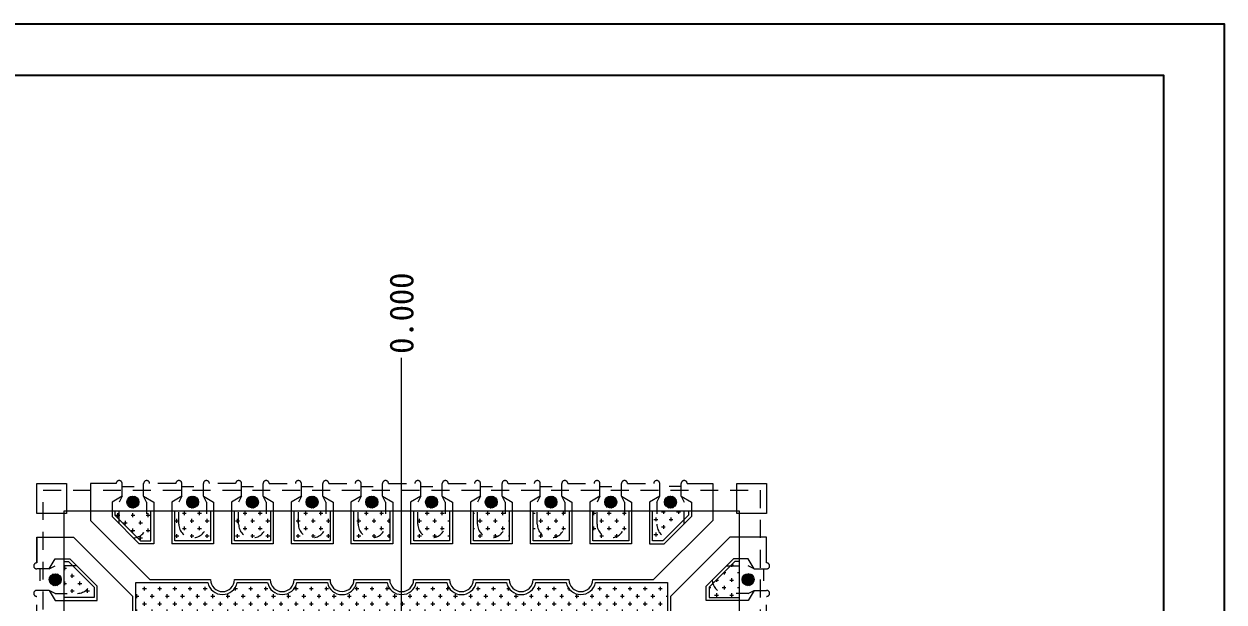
# Model space of a CAD drawing. Header units: millimetres. Extents: x 586 to 984, y 385 to 645.
# Drawn here: x 871.5 to 881.55, y 613.49 to 618.33 of the extents above; entities that cross this region are included whole.
import ezdxf

# ---------------------------------------------------------------- set-up
doc = ezdxf.new("R2010")
doc.units = ezdxf.units.MM
doc.linetypes.add('DASHED', pattern=[0.75, 0.5, -0.25])
doc.linetypes.add('HIDDEN', pattern=[0.375, 0.25, -0.125])
for name, color, linetype in [('2', 7, 'Continuous'), ('2D', 4, 'Continuous'), ('LFBOT', 4, 'Continuous'), ('LFTOP', 7, 'Continuous'), ('PKG', 2, 'Continuous'), ('PLATING', 3, 'Continuous'), ('top ETCH', 6, 'Continuous')]:
    doc.layers.add(name, color=color, linetype=linetype)
doc.layers.add('DIM', color=4, linetype='Continuous', lineweight=18)
doc.styles.add('宋体', font='')
doc.styles.get('宋体').set_extended_font_data('SimSun')
doc.dimstyles.get("Standard").update_dxf_attribs({"dimscale": 4.5, "dimtxt": 0.16, "dimasz": 0.12, "dimexe": 0.08, "dimexo": 0.05, "dimgap": 0.08, "dimtad": 0, "dimdec": 3, "dimzin": 0, "dimdsep": 46, "dimtxsty": 'Standard', "dimcen": 0.09, "dimadec": 0, "dimazin": 0, "dimtfac": 1, "dimtdec": 3, "dimtmove": 0, "dimatfit": 3, "dimfxl": 1, "dimtolj": 1, "dimtzin": 0, "dimarcsym": 0})
pattern_1 = [(45, (873.600784, 628.647475), (-0.008838834, 0.008838835), []), (135, (873.600784, 628.647475), (-0.008838835, -0.008838834), [])]
pattern_2 = [(180, (5.67896, 0.4611), (-0.0635, -0.0635), [0.03175, -0.09525]), (270, (5.663085, 0.47698), (0.0635, -0.0635), [0.03175, -0.09525])]

# ---------------------------------------------------------------- blocks, each defined once
blk = doc.blocks.new('*U99')
at = {"layer": 'PLATING', "linetype": 'ByBlock', "lineweight": 0}
h = blk.add_hatch(dxfattribs=at)
h.set_pattern_fill('CROSS', color=3, scale=0.01)
h.set_pattern_definition([(0, (-6.39181, -0.6986), (0.0635, 0.0635), [0.03175, -0.09525]), (90, (-6.375935, -0.71448), (-0.0635, 0.0635), [0.03175, -0.09525])])
h.paths.add_polyline_path([(-0.15, 0.125), (-0.15, -0.125), (0.15, -0.125), (0.15, 0.125)])
at = {"layer": 'PLATING', "color": 3, "linetype": 'Continuous', "lineweight": 0, "ltscale": 0.3}
blk.add_lwpolyline([(-0.15, 0.125), (0.15, 0.125), (0.15, -0.125), (-0.15, -0.125)], close=True, dxfattribs=at)
blk = doc.blocks.new('*U98')
at = {"layer": 'LFTOP', "color": 0, "linetype": 'ByBlock', "lineweight": -2, "transparency": 16777216}
for p in [(0, 0), (0.5, 0), (1, 0), (1.5, 0), (2, 0), (2.5, 0), (3, 0), (3.5, 0)]:
    blk.add_blockref('*U99', p, dxfattribs=at)
blk = doc.blocks.new('*U97')
at = {"layer": 'LFTOP'}
blk.add_blockref('*U98', (-1.75, 0), dxfattribs=at)
blk = doc.blocks.new('*U100')
at = {"layer": 'LFTOP', "color": 0, "linetype": 'ByBlock', "lineweight": -2, "transparency": 16777216}
blk.add_blockref('*U97', (874.665, 614.129, -0.043), dxfattribs=at)
for p, rotation in [((871.964, 611.429, -0.043), 90.00000000000001), ((877.364, 611.429, -0.043), 270), ((874.664, 608.729, -0.043), 180)]:
    blk.add_blockref('*U97', p, dxfattribs=dict(at, rotation=rotation))
blk = doc.blocks.new('*D105')
at = {"layer": 'Defpoints', "color": 0}
for p in [(874.664, 615.538), (874.664, 613.043), (874.664, 613.043)]:
    blk.add_point(p, dxfattribs=at)
at = {"layer": 'DIM'}
blk.add_line((874.664, 613.113), (874.664, 615.538), dxfattribs=at)
at = {"layer": 'DIM', "insert": (874.664, 615.911), "char_height": 0.2, "attachment_point": 5, "rotation": 90, "style": '宋体'}
blk.add_mtext('0.000', dxfattribs=at)
blk = doc.blocks.new('*U128')
at = {"layer": 'PLATING', "linetype": 'ByBlock', "lineweight": 0}
h = blk.add_hatch(dxfattribs=at)
h.set_pattern_fill('CROSS', color=3, scale=0.01, angle=90)
h.set_pattern_definition(pattern_2)
h.paths.add_polyline_path([(0.362, 0.062), (0.326, 0.062), (0.112, 0.276), (0.112, 0.362), (0.362, 0.362)])
h = blk.add_hatch(dxfattribs=at)
h.set_pattern_fill('CROSS', color=3, scale=0.01, angle=180)
h.set_pattern_definition(pattern_2)
h.paths.add_polyline_path([(-0.062, -0.362), (-0.062, -0.326), (-0.276, -0.112), (-0.362, -0.112), (-0.362, -0.362)])
at = {"layer": 'PLATING', "color": 3, "linetype": 'Continuous', "lineweight": 0, "ltscale": 0.3}
for p, q in [((0.112, 0.276), (0.112, 0.362)), ((0.112, 0.362), (0.362, 0.362)), ((0.326, 0.062), (0.112, 0.276)), ((0.362, 0.062), (0.326, 0.062)), ((-0.276, -0.112), (-0.362, -0.112)), ((-0.362, -0.112), (-0.362, -0.362)), ((-0.062, -0.326), (-0.276, -0.112)), ((-0.062, -0.362), (-0.062, -0.326))]:
    blk.add_line(p, q, dxfattribs=at)
blk = doc.blocks.new('*U129')
at = {"color": 0, "linetype": 'ByBlock', "lineweight": -2, "transparency": 16777216}
for p, rotation in [((872.202, 613.892, -0.043), 180), ((877.127, 613.892, -0.043), 90), ((872.202, 608.967, -0.043), 269.9999999999999)]:
    blk.add_blockref('*U128', p, dxfattribs=dict(at, rotation=rotation))
blk.add_blockref('*U128', (877.127, 608.967, -0.043), dxfattribs=at)

msp = doc.modelspace()

# ---------------------------------------------------------------- hatches: boundary and pattern name
at = {"layer": 'PLATING', "linetype": 'ByBlock', "lineweight": 0}
h = msp.add_hatch(dxfattribs=at)
h.set_pattern_fill('CROSS', color=3, scale=0.01)
h.set_pattern_definition([(0, (866.39974, 614.746707), (0.0635, 0.0635), [0.03175, -0.09525]), (90, (866.415613, 614.73083), (-0.0635, 0.0635), [0.03175, -0.09525])])
h.paths.add_polyline_path([(872.4394, 610.8069), (872.4394, 610.5515, -0.8164966), (872.4394, 610.3066), (872.4394, 610.0515, -0.8164966), (872.4394, 609.8066), (872.4394, 609.204), (873.0419, 609.204, -0.8164966), (873.2868, 609.204), (873.5415, 609.204, -0.8164966), (873.7865, 609.204), (874.0415, 609.204, -0.8164966), (874.2865, 609.204), (874.5419, 609.204, -0.8164966), (874.7868, 609.204), (875.0415, 609.204, -0.8164966), (875.2865, 609.204), (875.5419, 609.204, -0.8164966), (875.7868, 609.204), (876.0419, 609.204, -0.8164966), (876.2868, 609.204), (876.8894, 609.204), (876.8894, 609.8066, -0.8164966), (876.8894, 610.0515), (876.8894, 610.3062, -0.8164966), (876.8894, 610.5512), (876.8894, 610.8062, -0.8164966), (876.8894, 611.0512), (876.8894, 611.3066, -0.8164966), (876.8894, 611.5515), (876.8894, 611.8062, -0.8164966), (876.8894, 612.0512), (876.8894, 612.3066, -0.8164966), (876.8894, 612.5515), (876.8894, 612.8066, -0.8164966), (876.8894, 613.0515), (876.8894, 613.654), (876.2868, 613.654, -0.8164966), (876.0419, 613.654), (875.7872, 613.654, -0.8164966), (875.5422, 613.654), (875.2872, 613.654, -0.8164966), (875.0422, 613.654), (874.7868, 613.654, -0.8164966), (874.5419, 613.654), (874.2872, 613.654, -0.8164966), (874.0422, 613.654), (873.7868, 613.654, -0.8164966), (873.5419, 613.654), (873.2868, 613.654, -0.8164966), (873.0419, 613.654), (872.4394, 613.654), (872.4394, 613.0515, -0.8164966), (872.4394, 612.8066), (872.4394, 612.5519, -0.8164966), (872.4394, 612.3069), (872.4394, 612.0519, -0.8164966), (872.4394, 611.8069), (872.4394, 611.5515, -0.8164966), (872.4394, 611.3066), (872.4394, 611.0519, -0.8164966)])
h.paths.add_polyline_path([(872.7144, 609.479), (872.7144, 613.379), (876.6144, 613.379), (876.6144, 609.479)], flags=16)
at = {"layer": 'top ETCH'}
h = msp.add_hatch(dxfattribs=at)
h.set_pattern_fill('ANSI37', color=256, scale=0.1, angle=360, style=0)
h.set_pattern_definition(pattern_1)
h.paths.add_polyline_path([(872.4144, 614.279, 1), (872.4144, 614.379, 1)])
h = msp.add_hatch(dxfattribs=at)
h.set_pattern_fill('ANSI37', color=256, scale=0.1, angle=360, style=0)
h.set_pattern_definition([(45, (874.100784, 628.647475), (-0.008838834, 0.008838835), []), (135, (874.100784, 628.647475), (-0.008838835, -0.008838834), [])])
h.paths.add_polyline_path([(872.9144, 614.279, 1), (872.9144, 614.379, 1)])
h = msp.add_hatch(dxfattribs=at)
h.set_pattern_fill('ANSI37', color=256, scale=0.1, angle=360, style=0)
h.set_pattern_definition([(45, (874.600784, 628.647475), (-0.008838834, 0.008838835), []), (135, (874.600784, 628.647475), (-0.008838835, -0.008838834), [])])
h.paths.add_polyline_path([(873.4144, 614.279, 1), (873.4144, 614.379, 1)])
h = msp.add_hatch(dxfattribs=at)
h.set_pattern_fill('ANSI37', color=256, scale=0.1, angle=360, style=0)
h.set_pattern_definition([(45, (875.100784, 628.647475), (-0.008838834, 0.008838835), []), (135, (875.100784, 628.647475), (-0.008838835, -0.008838834), [])])
h.paths.add_polyline_path([(873.9144, 614.279, 1), (873.9144, 614.379, 1)])
h = msp.add_hatch(dxfattribs=at)
h.set_pattern_fill('ANSI37', color=256, scale=0.1, angle=360, style=0)
h.set_pattern_definition([(45, (875.600784, 628.647475), (-0.008838834, 0.008838835), []), (135, (875.600784, 628.647475), (-0.008838835, -0.008838834), [])])
h.paths.add_polyline_path([(874.4144, 614.279, 1), (874.4144, 614.379, 1)])
h = msp.add_hatch(dxfattribs=at)
h.set_pattern_fill('ANSI37', color=256, scale=0.1, angle=360, style=0)
h.set_pattern_definition([(45, (876.100784, 628.647475), (-0.008838834, 0.008838835), []), (135, (876.100784, 628.647475), (-0.008838835, -0.008838834), [])])
h.paths.add_polyline_path([(874.9144, 614.279, 1), (874.9144, 614.379, 1)])
h = msp.add_hatch(dxfattribs=at)
h.set_pattern_fill('ANSI37', color=256, scale=0.1, angle=360, style=0)
h.set_pattern_definition([(45, (876.600784, 628.647475), (-0.008838834, 0.008838835), []), (135, (876.600784, 628.647475), (-0.008838835, -0.008838834), [])])
h.paths.add_polyline_path([(875.4144, 614.279, 1), (875.4144, 614.379, 1)])
h = msp.add_hatch(dxfattribs=at)
h.set_pattern_fill('ANSI37', color=256, scale=0.1, angle=360, style=0)
h.set_pattern_definition([(45, (877.100784, 628.647475), (-0.008838834, 0.008838835), []), (135, (877.100784, 628.647475), (-0.008838835, -0.008838834), [])])
h.paths.add_polyline_path([(875.9144, 614.279, 1), (875.9144, 614.379, 1)])
h = msp.add_hatch(dxfattribs=at)
h.set_pattern_fill('ANSI37', color=256, scale=0.1, angle=360, style=0)
h.set_pattern_definition([(45, (877.600784, 628.647475), (-0.008838834, 0.008838835), []), (135, (877.600784, 628.647475), (-0.008838835, -0.008838834), [])])
h.paths.add_polyline_path([(876.4144, 614.279, 1), (876.4144, 614.379, 1)])
h = msp.add_hatch(dxfattribs=at)
h.set_pattern_fill('ANSI37', color=256, scale=0.1, angle=180, style=0)
h.set_pattern_definition(pattern_1)
h.paths.add_polyline_path([(876.9144, 614.279, -1), (876.9144, 614.379, -1)])
h = msp.add_hatch(dxfattribs=at)
h.set_pattern_fill('ANSI37', color=256, scale=0.1, angle=270, style=0)
h.set_pattern_definition([(135, (857.445946, 610.365459), (-0.008838835, -0.008838834), []), (225, (857.445946, 610.365459), (0.008838834, -0.008838835), [])])
h.paths.add_polyline_path([(871.8144, 613.679, -1), (871.7144, 613.679, -1)])
h = msp.add_hatch(dxfattribs=at)
h.set_pattern_fill('ANSI37', color=256, scale=0.1, angle=270, style=0)
h.set_pattern_definition([(315, (891.8828, 612.492638), (0.008838835, 0.008838834), []), (45, (891.8828, 612.492638), (-0.008838834, 0.008838835), [])])
h.paths.add_polyline_path([(877.5144, 613.679, 1), (877.6144, 613.679, 1)])

# ---------------------------------------------------------------- linework, layer by layer
at = {"color": 7, "linetype": 'DASHED', "lineweight": 0, "ltscale": 0.3}
for p, q in [((871.6094, 614.234, -0.0427), (871.6094, 614.484, -0.0427)), ((872.7744, 614.484, -0.0427), (872.5544, 614.484, -0.0427)), ((873.2744, 614.484, -0.0427), (873.0544, 614.484, -0.0427)), ((873.5544, 614.484, -0.0427), (873.7744, 614.484, -0.0427)), ((874.0544, 614.484, -0.0427), (874.2744, 614.484, -0.0427)), ((874.5544, 614.484, -0.0427), (874.7744, 614.484, -0.0427)), ((875.0544, 614.484, -0.0427), (875.2744, 614.484, -0.0427)), ((875.5544, 614.484, -0.0427), (875.7744, 614.484, -0.0427)), ((876.0544, 614.484, -0.0427), (876.2744, 614.484, -0.0427)), ((876.5544, 614.484, -0.0427), (876.774, 614.484, -0.0427)), ((877.4694, 614.484, -0.0427), (877.7194, 614.484, -0.0427)), ((877.7194, 614.484, -0.0427), (877.7194, 614.234, -0.0427)), ((871.6094, 613.319, -0.0427), (871.6094, 613.5387, -0.0427)), ((877.7194, 613.319, -0.0427), (877.7194, 613.539, -0.0427))]:
    msp.add_line(p, q, dxfattribs=at)
at = {"color": 7, "linetype": 'Continuous', "lineweight": 0}
for p, q in [((871.8594, 614.484, -0.0427), (871.8594, 614.234, -0.0427)), ((872.0594, 614.484, -0.0427), (872.0594, 614.1755, -0.0427)), ((877.2694, 614.484, -0.0427), (877.2694, 614.1755, -0.0427)), ((871.8594, 614.234, -0.0427), (871.6094, 614.234, -0.0427)), ((872.0594, 614.1755, -0.0427), (872.5558, 613.679, -0.0427)), ((872.2394, 614.2076, -0.0427), (872.4679, 613.979, -0.0427)), ((877.2694, 614.1755, -0.0427), (876.773, 613.679, -0.0427)), ((877.0894, 614.2076, -0.0427), (876.8608, 613.979, -0.0427)), ((871.6094, 614.034, -0.0427), (871.918, 614.034, -0.0427)), ((871.918, 614.034, -0.0427), (872.4144, 613.5376, -0.0427)), ((877.4108, 614.034, -0.0427), (876.9144, 613.5376, -0.0427)), ((877.7194, 614.034, -0.0427), (877.4108, 614.034, -0.0427)), ((871.8858, 613.854, -0.0427), (872.1144, 613.6255, -0.0427)), ((877.4429, 613.854, -0.0427), (877.2144, 613.6255, -0.0427))]:
    msp.add_line(p, q, dxfattribs=at)
at = {"color": 7, "linetype": 'Continuous', "lineweight": 0, "ltscale": 0.3}
for p, q in [((872.3244, 614.379, -0.0427), (872.2394, 614.329, -0.0427)), ((872.5044, 614.379, -0.0427), (872.5894, 614.329, -0.0427)), ((872.8244, 614.379, -0.0427), (872.7394, 614.329, -0.0427)), ((873.0044, 614.379, -0.0427), (873.0894, 614.329, -0.0427)), ((873.3244, 614.379, -0.0427), (873.2394, 614.329, -0.0427)), ((873.5044, 614.379, -0.0427), (873.5894, 614.329, -0.0427)), ((873.8244, 614.379, -0.0427), (873.7394, 614.329, -0.0427)), ((874.0044, 614.379, -0.0427), (874.0894, 614.329, -0.0427)), ((874.3244, 614.379, -0.0427), (874.2394, 614.329, -0.0427)), ((874.5044, 614.379, -0.0427), (874.5894, 614.329, -0.0427)), ((874.8244, 614.379, -0.0427), (874.7394, 614.329, -0.0427)), ((875.0044, 614.379, -0.0427), (875.0894, 614.329, -0.0427)), ((875.3244, 614.379, -0.0427), (875.2394, 614.329, -0.0427)), ((875.5044, 614.379, -0.0427), (875.5894, 614.329, -0.0427)), ((875.8244, 614.379, -0.0427), (875.7394, 614.329, -0.0427)), ((876.0044, 614.379, -0.0427), (876.0894, 614.329, -0.0427)), ((876.3244, 614.379, -0.0427), (876.2394, 614.329, -0.0427)), ((876.5044, 614.379, -0.0427), (876.5894, 614.329, -0.0427)), ((876.8244, 614.379, -0.0427), (876.7394, 614.329, -0.0427)), ((877.0044, 614.379, -0.0427), (877.0894, 614.329, -0.0427)), ((872.2394, 614.329, -0.0427), (872.2394, 614.2076, -0.0427)), ((872.5894, 614.329, -0.0427), (872.5894, 613.9794, -0.0427)), ((872.7394, 614.329, -0.0427), (872.7394, 613.9794, -0.0427)), ((873.0894, 614.329, -0.0427), (873.0894, 613.9794, -0.0427)), ((873.2394, 614.329, -0.0427), (873.2394, 613.9794, -0.0427)), ((873.5894, 614.329, -0.0427), (873.5894, 613.9794, -0.0427)), ((873.7394, 614.329, -0.0427), (873.7394, 613.9794, -0.0427)), ((874.0894, 614.329, -0.0427), (874.0894, 613.9794, -0.0427)), ((874.2394, 614.329, -0.0427), (874.2394, 613.9794, -0.0427)), ((874.5894, 614.329, -0.0427), (874.5894, 613.9794, -0.0427)), ((874.7394, 614.329, -0.0427), (874.7394, 613.9794, -0.0427)), ((875.0894, 614.329, -0.0427), (875.0894, 613.9794, -0.0427)), ((875.2394, 614.329, -0.0427), (875.2394, 613.9794, -0.0427)), ((875.5894, 614.329, -0.0427), (875.5894, 613.9794, -0.0427)), ((875.7394, 614.329, -0.0427), (875.7394, 613.9794, -0.0427)), ((876.0894, 614.329, -0.0427), (876.0894, 613.9794, -0.0427)), ((876.2394, 614.329, -0.0427), (876.2394, 613.9794, -0.0427)), ((876.5894, 614.329, -0.0427), (876.5894, 613.9794, -0.0427)), ((876.7394, 614.329, -0.0427), (876.7394, 613.9794, -0.0427)), ((877.0894, 614.329, -0.0427), (877.0894, 614.2076, -0.0427)), ((872.589, 613.979, -0.0427), (872.4679, 613.979, -0.0427)), ((872.5894, 613.9794, -0.0427), (872.589, 613.979, -0.0427)), ((872.7394, 613.9794, -0.0427), (872.7397, 613.979, -0.0427)), ((873.089, 613.979, -0.0427), (872.7397, 613.979, -0.0427)), ((873.0894, 613.9794, -0.0427), (873.089, 613.979, -0.0427)), ((873.2394, 613.9794, -0.0427), (873.2397, 613.979, -0.0427)), ((873.589, 613.979, -0.0427), (873.2397, 613.979, -0.0427)), ((873.5894, 613.9794, -0.0427), (873.589, 613.979, -0.0427)), ((873.7394, 613.9794, -0.0427), (873.7397, 613.979, -0.0427)), ((874.089, 613.979, -0.0427), (873.7397, 613.979, -0.0427)), ((874.0894, 613.9794, -0.0427), (874.089, 613.979, -0.0427)), ((874.2394, 613.9794, -0.0427), (874.2397, 613.979, -0.0427)), ((874.589, 613.979, -0.0427), (874.2397, 613.979, -0.0427)), ((874.5894, 613.9794, -0.0427), (874.589, 613.979, -0.0427)), ((874.7394, 613.9794, -0.0427), (874.7397, 613.979, -0.0427)), ((875.089, 613.979, -0.0427), (874.7397, 613.979, -0.0427)), ((875.0894, 613.9794, -0.0427), (875.089, 613.979, -0.0427)), ((875.2394, 613.9794, -0.0427), (875.2397, 613.979, -0.0427)), ((875.589, 613.979, -0.0427), (875.2397, 613.979, -0.0427)), ((875.5894, 613.9794, -0.0427), (875.589, 613.979, -0.0427)), ((875.7394, 613.9794, -0.0427), (875.7397, 613.979, -0.0427)), ((876.089, 613.979, -0.0427), (875.7397, 613.979, -0.0427)), ((876.0894, 613.9794, -0.0427), (876.089, 613.979, -0.0427)), ((876.2394, 613.9794, -0.0427), (876.2397, 613.979, -0.0427)), ((876.589, 613.979, -0.0427), (876.2397, 613.979, -0.0427)), ((876.5894, 613.9794, -0.0427), (876.589, 613.979, -0.0427)), ((876.7394, 613.9794, -0.0427), (876.7397, 613.979, -0.0427)), ((876.7397, 613.979, -0.0427), (876.8608, 613.979, -0.0427)), ((871.7144, 613.769, -0.0427), (871.7644, 613.854, -0.0427)), ((871.7644, 613.854, -0.0427), (871.8858, 613.854, -0.0427)), ((877.5644, 613.854, -0.0427), (877.4429, 613.854, -0.0427)), ((877.6144, 613.769, -0.0427), (877.5644, 613.854, -0.0427)), ((871.7144, 613.589, -0.0427), (871.7644, 613.504, -0.0427)), ((872.1144, 613.5044, -0.0427), (872.1144, 613.6255, -0.0427)), ((877.2144, 613.5044, -0.0427), (877.2144, 613.6255, -0.0427)), ((877.6144, 613.589, -0.0427), (877.5644, 613.504, -0.0427)), ((871.7644, 613.504, -0.0427), (872.114, 613.504, -0.0427)), ((872.114, 613.504, -0.0427), (872.1144, 613.5044, -0.0427)), ((877.2147, 613.504, -0.0427), (877.2144, 613.5044, -0.0427)), ((877.5644, 613.504, -0.0427), (877.2147, 613.504, -0.0427))]:
    msp.add_line(p, q, dxfattribs=at)
at = {"color": 7, "linetype": 'Continuous', "lineweight": 0, "ltscale": 100}
for p, q in [((872.5558, 613.679, -0.0427), (873.0644, 613.679, -0.0427)), ((873.2644, 613.679, -0.0427), (873.5644, 613.679, -0.0427)), ((873.7644, 613.679, -0.0427), (874.0647, 613.679, -0.0427)), ((874.2647, 613.679, -0.0427), (874.5644, 613.679, -0.0427)), ((874.7644, 613.679, -0.0427), (875.0647, 613.679, -0.0427)), ((875.2647, 613.679, -0.0427), (875.5647, 613.679, -0.0427)), ((875.7647, 613.679, -0.0427), (876.0644, 613.679, -0.0427)), ((876.2644, 613.679, -0.0427), (876.773, 613.679, -0.0427)), ((872.4144, 613.029, -0.0427), (872.4144, 613.5376, -0.0427)), ((876.9144, 613.5376, -0.0427), (876.9144, 613.029, -0.0427))]:
    msp.add_line(p, q, dxfattribs=at)
at = {"elevation": -0.025}
for points in [[(866.3575, 618.3337), (881.548, 618.3337), (881.548, 597.2397), (866.3575, 597.2397)], [(868.1729, 617.906), (881.0422, 617.906), (881.0422, 597.6647), (868.1729, 597.6647)]]:
    msp.add_lwpolyline(points, close=True, dxfattribs=at)
at = {"color": 7, "linetype": 'Continuous', "lineweight": 0, "ltscale": 0.3}
for centre in [(872.4144, 614.329, -0.0427), (872.9144, 614.329, -0.0427), (873.4144, 614.329, -0.0427), (873.9144, 614.329, -0.0427), (874.4144, 614.329, -0.0427), (874.9144, 614.329, -0.0427), (875.4144, 614.329, -0.0427), (875.9144, 614.329, -0.0427), (876.4144, 614.329, -0.0427), (876.9144, 614.329, -0.0427), (871.7644, 613.679, -0.0427), (877.5644, 613.679, -0.0427)]:
    msp.add_circle(centre, 0.05, dxfattribs=at)
at = {"color": 7, "linetype": 'DASHED', "lineweight": 0, "ltscale": 0.3}
for centre, start, end in [((872.2994, 614.484, -0.0427), 0, 180), ((872.5294, 614.484, -0.0427), 0, 180), ((872.7994, 614.484, -0.0427), 0, 180), ((873.0294, 614.484, -0.0427), 0, 180), ((873.2994, 614.484, -0.0427), 0, 180), ((873.5294, 614.484, -0.0427), 0, 180), ((873.7994, 614.484, -0.0427), 0, 180), ((874.0294, 614.484, -0.0427), 0, 180), ((874.2994, 614.484, -0.0427), 0, 180), ((874.5294, 614.484, -0.0427), 0, 180), ((874.7994, 614.484, -0.0427), 0, 180), ((875.0294, 614.484, -0.0427), 0, 180), ((875.2994, 614.484, -0.0427), 0, 180), ((875.5294, 614.484, -0.0427), 0, 180), ((875.7994, 614.484, -0.0427), 0, 180), ((876.0294, 614.484, -0.0427), 0, 180), ((876.2994, 614.484, -0.0427), 0, 180), ((876.5294, 614.484, -0.0427), 0, 180), ((876.7994, 614.484, -0.0427), 0, 180), ((877.0294, 614.484, -0.0427), 0, 180), ((871.6094, 613.794, -0.0427), 90, 270), ((877.7194, 613.794, -0.0427), 270, 90), ((871.6094, 613.564, -0.0427), 90, 270), ((877.7194, 613.564, -0.0427), 270, 90)]:
    msp.add_arc(centre, 0.025, start, end, dxfattribs=at)
at = {"color": 7, "linetype": 'Continuous', "lineweight": 0, "ltscale": 100}
for centre in [(873.1644, 613.679, -0.0427), (873.6644, 613.679, -0.0427), (874.1647, 613.6794, -0.0427), (874.6644, 613.679, -0.0427), (875.1647, 613.679, -0.0427), (875.6647, 613.679, -0.0427), (876.1644, 613.679, -0.0427)]:
    msp.add_arc(centre, 0.1, 180, 0, dxfattribs=at)
at = {"layer": '2', "color": 7, "lineweight": 0}
for p, q in [((871.6094, 614.484, -0.0427), (871.8594, 614.484, -0.0427)), ((871.6094, 614.234, -0.0427), (871.6094, 614.484, -0.0427)), ((872.2745, 614.484, -0.0427), (872.0594, 614.484, -0.0427)), ((872.3244, 614.379, -0.0427), (872.3244, 614.484, -0.0427)), ((872.5044, 614.379, -0.0427), (872.5044, 614.484, -0.0427)), ((872.8244, 614.379, -0.0427), (872.8244, 614.484, -0.0427)), ((873.0044, 614.379, -0.0427), (873.0044, 614.484, -0.0427)), ((873.3244, 614.379, -0.0427), (873.3244, 614.484, -0.0427)), ((873.5044, 614.379, -0.0427), (873.5044, 614.484, -0.0427)), ((873.8244, 614.379, -0.0427), (873.8244, 614.484, -0.0427)), ((874.0044, 614.379, -0.0427), (874.0044, 614.484, -0.0427)), ((874.3244, 614.379, -0.0427), (874.3244, 614.484, -0.0427)), ((874.5044, 614.379, -0.0427), (874.5044, 614.484, -0.0427)), ((874.8244, 614.379, -0.0427), (874.8244, 614.484, -0.0427)), ((875.0044, 614.379, -0.0427), (875.0044, 614.484, -0.0427)), ((875.3244, 614.379, -0.0427), (875.3244, 614.484, -0.0427)), ((875.5044, 614.379, -0.0427), (875.5044, 614.484, -0.0427)), ((875.8244, 614.379, -0.0427), (875.8244, 614.484, -0.0427)), ((876.0044, 614.379, -0.0427), (876.0044, 614.484, -0.0427)), ((876.3244, 614.379, -0.0427), (876.3244, 614.484, -0.0427)), ((876.5044, 614.379, -0.0427), (876.5044, 614.484, -0.0427)), ((876.8244, 614.379, -0.0427), (876.8244, 614.484, -0.0427)), ((877.0044, 614.379, -0.0427), (877.0044, 614.484, -0.0427)), ((877.0542, 614.484, -0.0427), (877.2694, 614.484, -0.0427)), ((877.4694, 614.234, -0.0427), (877.4694, 614.484, -0.0427)), ((877.4694, 614.484, -0.0427), (877.7194, 614.484, -0.0427)), ((877.7194, 614.484, -0.0427), (877.7194, 614.234, -0.0427)), ((877.7194, 614.234, -0.0427), (877.4694, 614.234, -0.0427)), ((871.6094, 614.034, -0.0427), (871.6094, 613.8187, -0.0427)), ((871.6094, 613.8189, -0.0427), (871.6094, 614.034, -0.0427)), ((877.7194, 613.819, -0.0427), (877.7194, 614.034, -0.0427)), ((877.7194, 613.8189, -0.0427), (877.7194, 614.034, -0.0427)), ((871.7144, 613.769, -0.0427), (871.6094, 613.769, -0.0427)), ((877.6144, 613.769, -0.0427), (877.7194, 613.769, -0.0427)), ((871.7144, 613.589, -0.0427), (871.6094, 613.589, -0.0427)), ((877.6144, 613.589, -0.0427), (877.7194, 613.589, -0.0427))]:
    msp.add_line(p, q, dxfattribs=at)
at = {"layer": '2', "color": 7, "lineweight": 0, "elevation": -0.0427}
msp.add_lwpolyline([(877.7194, 614.484), (877.7194, 614.234), (877.4694, 614.234), (877.4694, 614.484)], close=True, dxfattribs=at)
at = {"layer": '2D', "linetype": 'HIDDEN', "lineweight": 0, "ltscale": 0.25}
for p, q in [((872.3244, 614.379, -0.0427), (872.2994, 614.329, -0.0427)), ((872.5294, 614.329, -0.0427), (872.5044, 614.379, -0.0427)), ((872.8244, 614.379, -0.0427), (872.7994, 614.329, -0.0427)), ((873.0294, 614.329, -0.0427), (873.0044, 614.379, -0.0427)), ((873.3244, 614.379, -0.0427), (873.2994, 614.329, -0.0427)), ((873.5294, 614.329, -0.0427), (873.5044, 614.379, -0.0427)), ((873.8244, 614.379, -0.0427), (873.7994, 614.329, -0.0427)), ((874.0294, 614.329, -0.0427), (874.0044, 614.379, -0.0427)), ((874.3244, 614.379, -0.0427), (874.2994, 614.329, -0.0427)), ((874.5294, 614.329, -0.0427), (874.5044, 614.379, -0.0427)), ((874.8244, 614.379, -0.0427), (874.7994, 614.329, -0.0427)), ((875.0294, 614.329, -0.0427), (875.0044, 614.379, -0.0427)), ((875.3244, 614.379, -0.0427), (875.2994, 614.329, -0.0427)), ((875.5294, 614.329, -0.0427), (875.5044, 614.379, -0.0427)), ((875.8244, 614.379, -0.0427), (875.7994, 614.329, -0.0427)), ((876.0294, 614.329, -0.0427), (876.0044, 614.379, -0.0427)), ((876.3244, 614.379, -0.0427), (876.2994, 614.329, -0.0427)), ((876.5294, 614.329, -0.0427), (876.5044, 614.379, -0.0427)), ((876.7994, 614.329, -0.0427), (876.8244, 614.379, -0.0427)), ((877.0044, 614.379, -0.0427), (877.0294, 614.329, -0.0427)), ((872.2994, 614.1476, -0.0427), (872.2994, 614.329, -0.0427)), ((872.5294, 614.329, -0.0427), (872.5294, 614.144, -0.0427)), ((872.7994, 614.144, -0.0427), (872.7994, 614.329, -0.0427)), ((873.0294, 614.329, -0.0427), (873.0294, 614.144, -0.0427)), ((873.2994, 614.144, -0.0427), (873.2994, 614.329, -0.0427)), ((873.5294, 614.329, -0.0427), (873.5294, 614.144, -0.0427)), ((873.7994, 614.144, -0.0427), (873.7994, 614.329, -0.0427)), ((874.0294, 614.329, -0.0427), (874.0294, 614.144, -0.0427)), ((874.2994, 614.144, -0.0427), (874.2994, 614.329, -0.0427)), ((874.5294, 614.329, -0.0427), (874.5294, 614.144, -0.0427)), ((874.7994, 614.144, -0.0427), (874.7994, 614.329, -0.0427)), ((875.0294, 614.329, -0.0427), (875.0294, 614.144, -0.0427)), ((875.2994, 614.144, -0.0427), (875.2994, 614.329, -0.0427)), ((875.5294, 614.329, -0.0427), (875.5294, 614.144, -0.0427)), ((875.7994, 614.144, -0.0427), (875.7994, 614.329, -0.0427)), ((876.0294, 614.329, -0.0427), (876.0294, 614.144, -0.0427)), ((876.2994, 614.144, -0.0427), (876.2994, 614.329, -0.0427)), ((876.5294, 614.329, -0.0427), (876.5294, 614.144, -0.0427)), ((876.7994, 614.329, -0.0427), (876.7994, 614.144, -0.0427)), ((877.0294, 614.1476, -0.0427), (877.0294, 614.329, -0.0427)), ((871.7144, 613.769, -0.0427), (871.7644, 613.794, -0.0427)), ((871.9458, 613.794, -0.0427), (871.7644, 613.794, -0.0427)), ((877.3829, 613.794, -0.0427), (877.5644, 613.794, -0.0427)), ((877.6144, 613.769, -0.0427), (877.5644, 613.794, -0.0427)), ((871.7644, 613.564, -0.0427), (871.7144, 613.589, -0.0427)), ((877.5644, 613.564, -0.0427), (877.6144, 613.589, -0.0427)), ((871.7644, 613.564, -0.0427), (871.9494, 613.564, -0.0427)), ((877.5644, 613.564, -0.0427), (877.3794, 613.564, -0.0427))]:
    msp.add_line(p, q, dxfattribs=at)
for centre, start, end in [((872.4144, 614.144, -0.0427), 271.74411, 0), ((872.9144, 614.144, -0.0427), 180, 0), ((873.4144, 614.144, -0.0427), 180, 0), ((873.9144, 614.144, -0.0427), 180, 0), ((874.4144, 614.144, -0.0427), 180, 0), ((874.9144, 614.144, -0.0427), 180, 0), ((875.4144, 614.144, -0.0427), 180, 0), ((875.9144, 614.144, -0.0427), 180, 0), ((876.4144, 614.144, -0.0427), 180, 0), ((876.9144, 614.144, -0.0427), 180, 268.25589), ((871.9494, 613.679, -0.0427), 270, 358.25589), ((877.3794, 613.679, -0.0427), 181.74411, 270)]:
    msp.add_arc(centre, 0.115, start, end, dxfattribs=at)
at = {"layer": 'LFBOT', "linetype": 'HIDDEN', "lineweight": 5, "ltscale": 0.3, "elevation": -0.0427}
for points in [[(872.3244, 614.459), (872.5044, 614.459)], [(872.8244, 614.459), (873.0044, 614.459)], [(873.3244, 614.459), (873.5044, 614.459)], [(873.8244, 614.459), (874.0044, 614.459)], [(874.3244, 614.459), (874.5044, 614.459)], [(874.8244, 614.459), (875.0044, 614.459)], [(875.3244, 614.459), (875.5044, 614.459)], [(875.8244, 614.459), (876.0044, 614.459)], [(876.3244, 614.459), (876.5044, 614.459)], [(877.0044, 614.459), (876.8244, 614.459)], [(871.6344, 613.769), (871.6344, 613.589)], [(877.6944, 613.769), (877.6944, 613.589)]]:
    msp.add_lwpolyline(points, dxfattribs=at)
at = {"layer": 'PKG', "color": 2, "linetype": 'DASHED', "lineweight": 0, "ltscale": 0.3, "elevation": -0.0427}
msp.add_lwpolyline([(871.6644, 608.429), (871.6644, 614.429), (877.6644, 614.429), (877.6644, 608.429)], close=True, dxfattribs=at)
at = {"layer": 'PLATING', "color": 3, "linetype": 'Continuous', "lineweight": 0, "ltscale": 0.3, "elevation": -0.0427}
msp.add_lwpolyline([(871.8394, 608.604), (871.8394, 614.254), (877.4894, 614.254), (877.4894, 608.604)], close=True, dxfattribs=at)
at = {"layer": 'PLATING', "color": 3, "linetype": 'Continuous', "lineweight": 0, "ltscale": 100, "elevation": -0.0427}
for points in [[(872.4394, 610.8069, 0.8164966), (872.4394, 611.0519), (872.4394, 611.3066, 0.8164966), (872.4394, 611.5515), (872.4394, 611.8069, 0.8164966), (872.4394, 612.0519), (872.4394, 612.3069, 0.8164966), (872.4394, 612.5519), (872.4394, 612.8066, 0.8164966), (872.4394, 613.0515), (872.4394, 613.654), (873.0419, 613.654, 0.8164966), (873.2868, 613.654), (873.5419, 613.654, 0.8164966), (873.7868, 613.654), (874.0422, 613.654)], [(874.0422, 613.654, 0.8164966), (874.2872, 613.654), (874.5419, 613.654, 0.8164966), (874.7868, 613.654), (875.0422, 613.654, 0.8164966), (875.2872, 613.654), (875.5422, 613.654, 0.8164966), (875.7872, 613.654), (876.0419, 613.654, 0.8164966), (876.2868, 613.654), (876.8894, 613.654), (876.8894, 613.0515, 0.8164966), (876.8894, 612.8066), (876.8894, 612.5515, 0.8164966), (876.8894, 612.3066), (876.8894, 612.0512)]]:
    msp.add_lwpolyline(points, format="xyb", dxfattribs=at)

# ---------------------------------------------------------------- block references
msp.add_blockref('*U129', (0, 0))
at = {"layer": 'LFTOP'}
msp.add_blockref('*U100', (0, 0), dxfattribs=at)

# ---------------------------------------------------------------- dimensions: what is measured, and where the dimension line sits
at = {"layer": 'DIM'}
dim = msp.add_ordinate_dim(feature_location=(874.664373232, 613.042778539, -0.1200839162), offset=(-0.0000000001, 2.4951139333), dtype=1, origin=(874.664373232, 613.042778539, -0.1200839162), dimstyle='Standard', override={"dimscale": 1, "dimtxt": 0.2, "dimasz": 0.13, "dimexe": 0.07, "dimexo": 0.07, "dimgap": 0.03, "dimzin": 1, "dimtxsty": '宋体', "dimcen": 0.1, "dimclrd": 256, "dimclre": 256, "dimclrt": 256, "dimtofl": 0, "dimatfit": 0, "dimtolj": 0, "dimtzin": 8, "dimlwd": 65535, "dimlwe": 65535}, dxfattribs=at)
dim.commit()
dim.dimension.update_dxf_attribs({"geometry": '*D105', "text_midpoint": (874.6643732319, 615.9114678913, -0.1200839162)})

doc.saveas('drawing.dxf')
